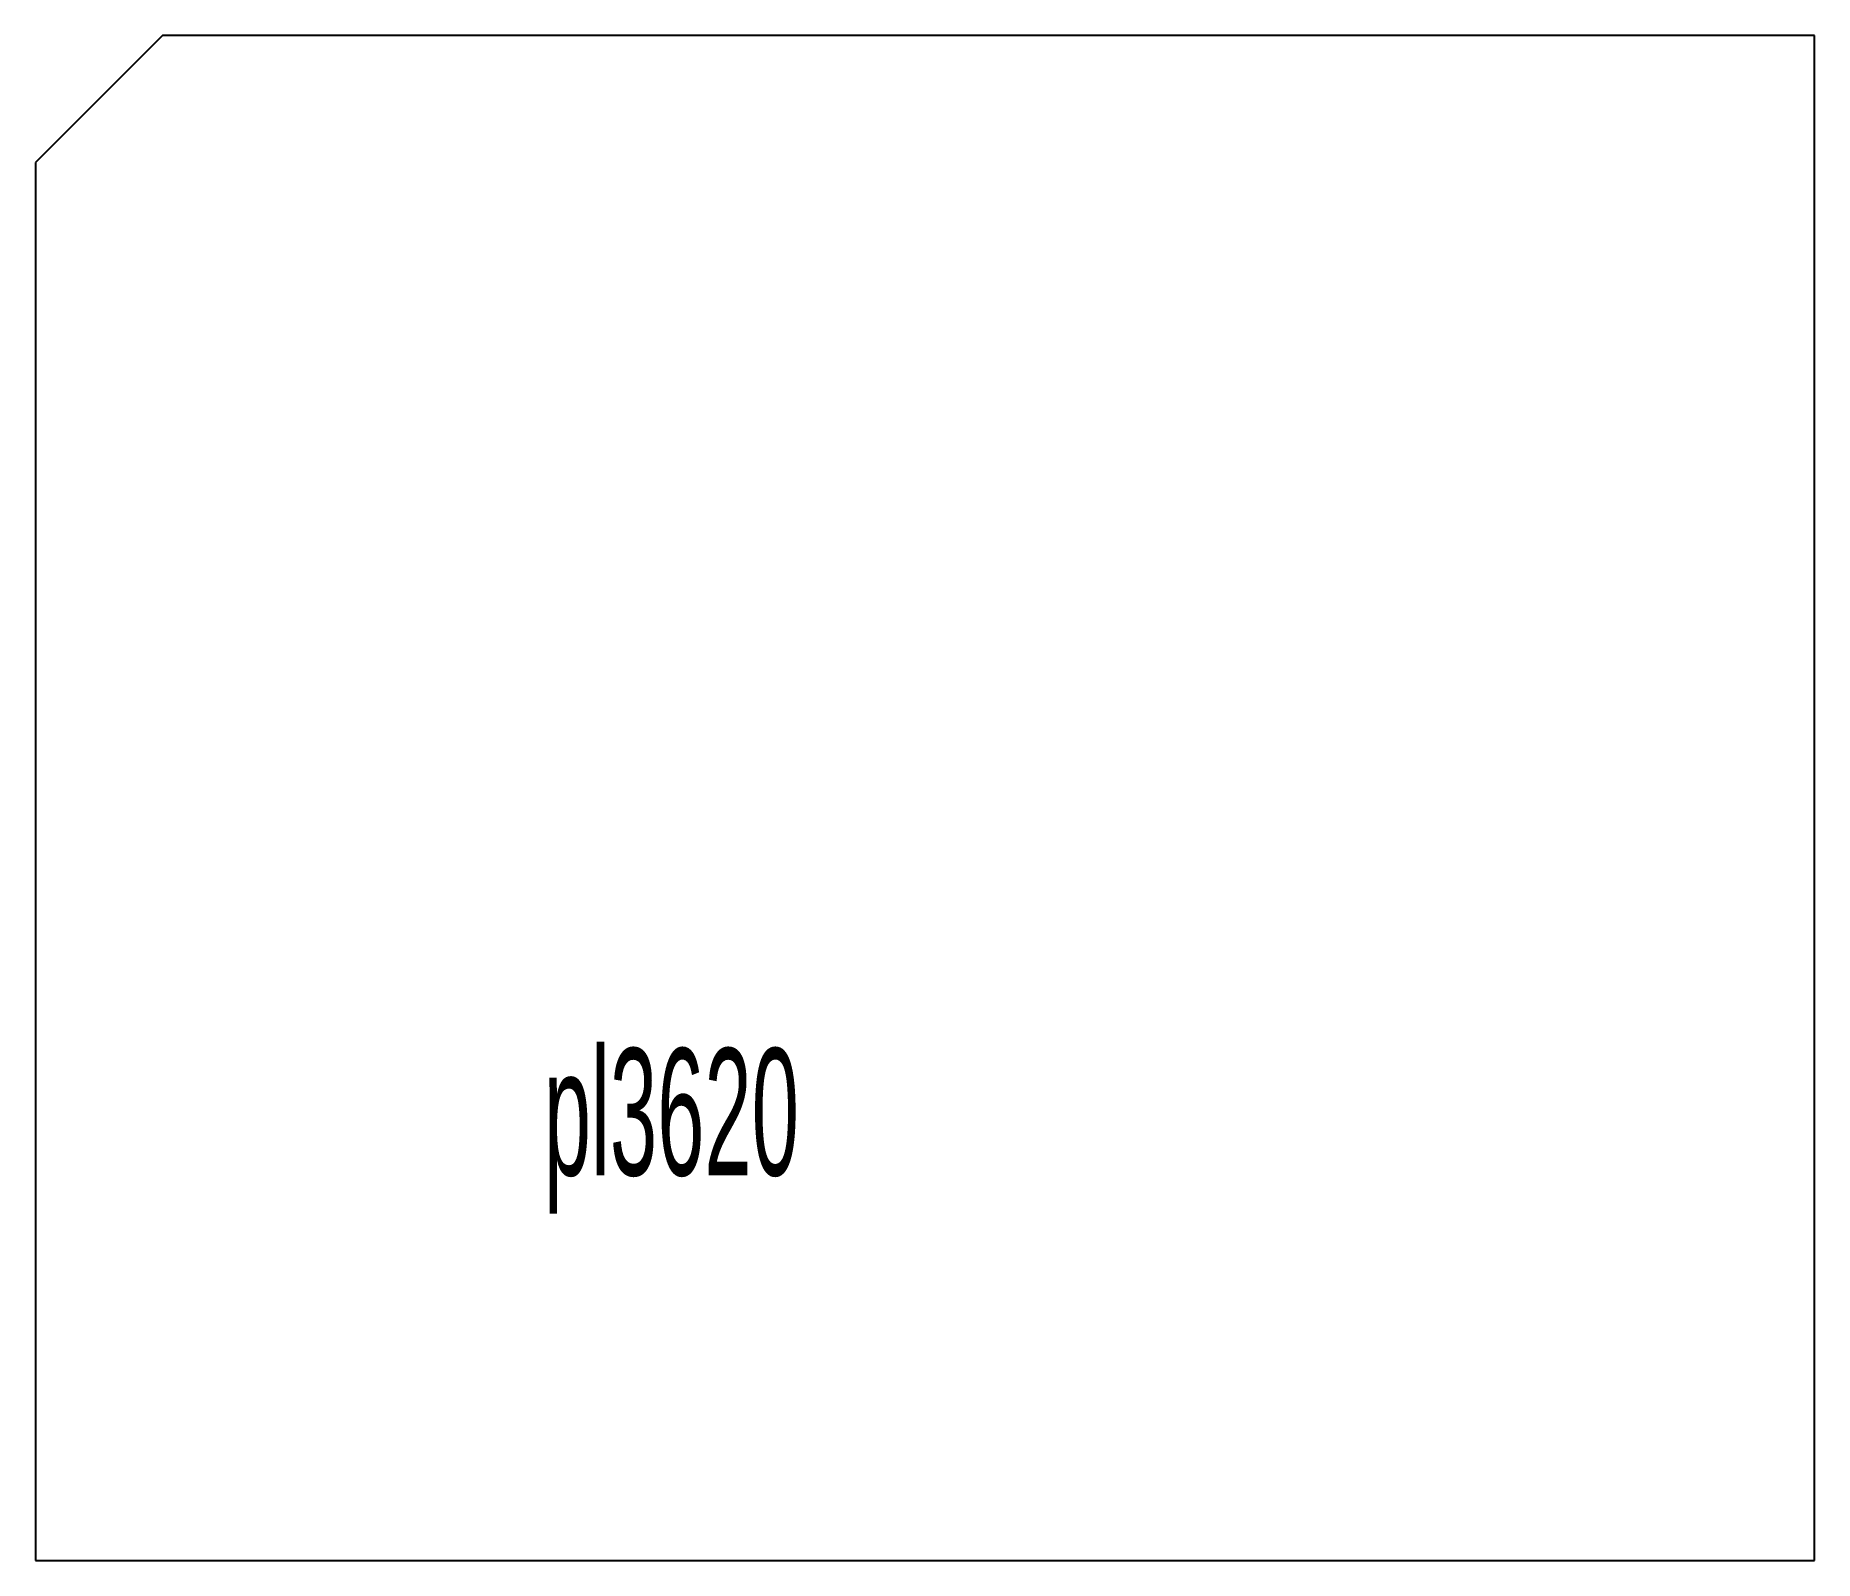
# Model space of a CAD drawing. Extents: x 0 to 7, y 0 to 6.
import ezdxf

# ---------------------------------------------------------------- set-up
doc = ezdxf.new("R2010")
doc.units = 0
doc.header["$MEASUREMENT"] = 0
doc.layers.add('BURN', color=1, linetype='CONTINUOUS')
doc.layers.add('SCRIBE', color=1, linetype='CONTINUOUS')

msp = doc.modelspace()

# ---------------------------------------------------------------- linework, layer by layer
at = {"layer": 'BURN'}
for p, q in [((0.499999, 6), (0, 5.5)), ((7, 6), (0.499999, 6)), ((7, 0), (7, 6)), ((0, 5.5), (0, 0)), ((0, 0), (7, 0))]:
    msp.add_line(p, q, dxfattribs=at)

# ---------------------------------------------------------------- texts
at = {"layer": 'SCRIBE', "width": 0.5}
msp.add_text('pl3620', height=0.5, dxfattribs=at).set_placement((2, 1.515))

doc.saveas('drawing.dxf')
